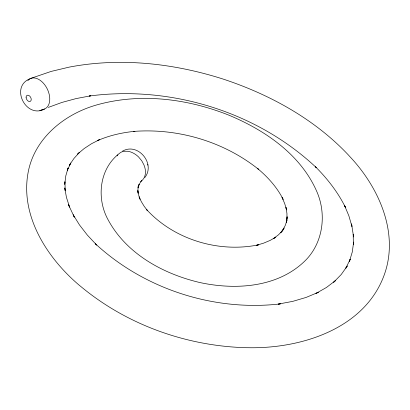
<?xml version="1.0" encoding="UTF-8"?>
<svg xmlns="http://www.w3.org/2000/svg" width="410" height="410" viewBox="0 0 410 410"><rect width="100%" height="100%" fill="white"/><g stroke="black" fill="none" stroke-linecap="round" stroke-linejoin="round"><path stroke-width="0.61" d="M117.086 155.877L118.285 154.273L120.622 152.458A18.573 13.361 51.2 0 1 124.502 151.249L127.782 151.275A16.969 12.167 50.7 0 1 130.575 151.946L131.405 152.248A18.066 12.966 50.7 0 1 138.493 156.881L141.752 160.781L143.869 164.758A18.875 13.72 50.3 0 1 145.325 169.935C145.801 173.512 145.114 177.474 142.454 180.092A18.896 13.807 51 0 1 140.492 181.64M141.773 180.441L139.723 183.424L138.119 186.755L139.092 184.362L138.042 187.903L138.442 185.33L137.95 189.189L138.067 193.228L137.821 190.532L138.6 194.883L140.03 199.327M144.848 177.504C155.728 163.892 138.149 142.214 122.569 151.095M117.747 154.77C99.041 170.458 96.617 199.05 108.081 219.76C126.439 253.939 163.395 274.054 200.106 282.592C235.258 290.157 277.006 287.63 304.276 261.559C322.849 244.052 326.913 215.199 317.073 192.167C300.971 154.58 264.747 129.965 228.119 114.861C186.453 98.426 139.262 92.629 95.771 105.201C65.328 114.103 36.854 136.458 29.013 168.325C18.23 213.277 46.274 257.367 79.355 285.324L80.714 286.416C126.926 324.915 186.683 346.194 246.656 347.716L248.25 347.716C300.771 348.797 364.577 329.045 384.226 274.941C399.499 232.89 378.645 186.996 349.586 156.323L348.387 154.99C314.357 118.89 269.621 94.392 222.835 78.971C173.456 63.268 120.202 57.308 69.023 67.158L51.158 71.412L31.068 78.284M30.161 78.684C9.645 86.571 25.881 119.095 44.608 109.034M315.885 293.488L326.498 287.441L335.708 280.414L333.643 282.264L341.233 274.5L347.301 265.972L345.825 268.181L350.278 259.12L349.376 261.585L352.292 251.955L353.645 242.023L353.358 244.662L353.194 234.335L353.599 236.97L351.56 223.921L351.949 226.438L348.859 215.798L344.431 205.256L345.415 207.347C337.85 192.1 327.288 178.56 315.269 166.568L316.402 167.695C256.655 111.494 170.258 85.239 89.206 96.042L90.774 95.791L76.07 98.59L61.956 102.423L48.318 107.405M316.371 293.252L318.324 292.315L306.137 297.419L292.771 301.36L278.211 304.112L280.373 303.892C214.056 311.636 144.294 289.101 95.299 243.673L96.739 245.093L87.376 235.125L79.478 224.926L73.19 214.768L74.307 217.121L68.424 204.646L69.603 207.122L66.446 197.41L64.754 187.944L65.21 190.681L64.949 181.743L64.718 184.367L65.8 175.849L68.116 167.931L67.291 170.396L70.802 162.985L69.351 165.256L73.949 158.47L79.55 152.305L77.618 154.068L84.137 148.569L91.492 143.741L99.466 139.677L97.447 140.64C109.326 135.449 122.088 132.553 134.967 131.308L133.491 131.415M39.739 110.597L43.496 109.388M134.106 131.379C178.227 128.135 223.752 141.588 258.418 169.222L257.342 168.325C267.74 176.982 277.037 187.226 283.161 199.383L282.029 197.323L284.73 203.678L286.385 209.361M147.574 210.786L146.549 209.51C174.183 239.691 218.935 253.078 258.792 244.775L256.547 245.277L263.666 243.135L270.123 240.409L275.868 237.144L273.537 238.533L278.426 234.853L282.654 230.61L280.758 232.583L284.104 227.991L282.808 230.241L285.355 225.228L287.031 219.934L286.298 222.389L287.123 216.741L286.995 219.391L286.944 213.513L286.011 207.414L286.549 209.925M147.549 210.725L144.202 206.338L141.306 201.597L139.098 196.856L139.846 198.835M147.79 164.359L147.866 165.112M42.379 109.542A17.112 10.952 64.1 0 1 41.805 109.557M42.363 109.485A16.769 10.732 64.1 0 0 47.939 90.451A16.769 10.732 64.1 0 0 29.74 78.94L28.556 79.873A17.943 11.516 64 0 0 27.87 80.647M26.122 97.785A3.413 2.25 60.9 0 0 30.299 101.362A3.413 2.25 60.9 0 0 29.561 95.955A3.413 2.25 60.9 0 0 26.122 97.785"/></g></svg>
